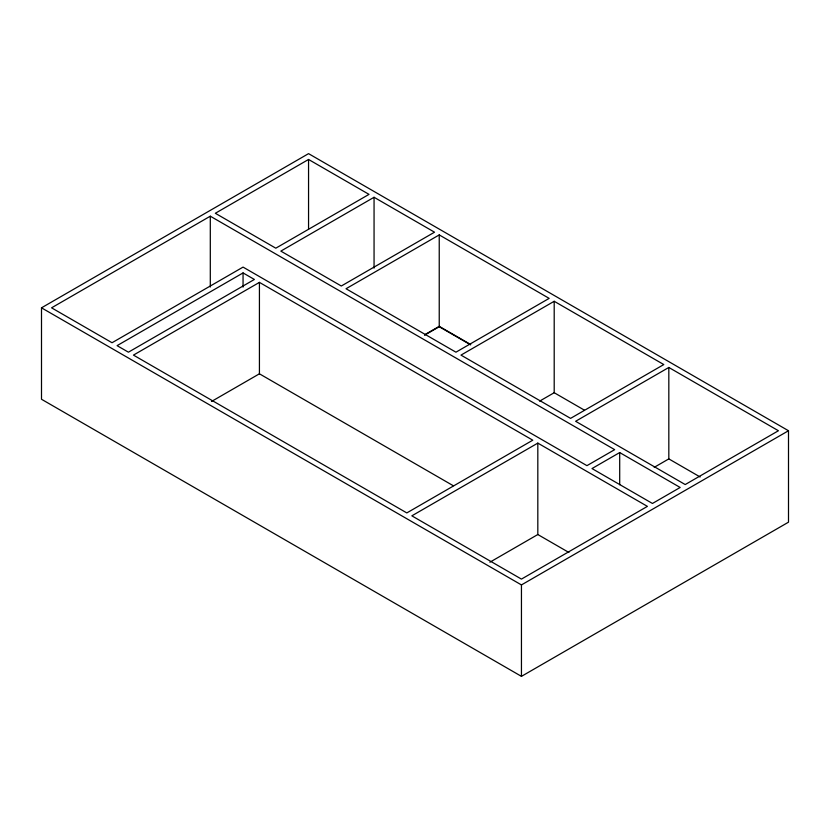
<?xml version="1.0" encoding="UTF-8"?>
<svg xmlns="http://www.w3.org/2000/svg" width="830" height="830" viewBox="0 0 830 830"><rect width="100%" height="100%" fill="white"/><g stroke="black" fill="none" stroke-linecap="round" stroke-linejoin="round"><path stroke-width="1.25" d="M41.5 307.826L308.553 153.643L788.5 430.739L788.5 522.174L521.448 676.357L41.5 399.261L41.5 307.826L521.448 584.922L788.5 430.739M210.301 216.194L51.574 307.826L112.04 342.738L243.055 267.104L586.945 465.651L614.667 449.653L210.301 216.194L210.301 287.014M308.553 159.464L215.333 213.279L275.799 248.191L369.018 194.376L308.553 159.464L308.553 229.007M243.055 272.925L117.082 345.643L128.422 352.19L254.385 279.461L243.055 272.925L243.055 287.087M374.06 197.281L280.841 251.106L341.306 286.008L434.526 232.193L374.06 197.281L374.06 268.111M259.427 282.376L133.454 355.105L406.814 512.919L532.777 440.19L259.427 282.376L259.427 373.801L453.242 485.706M439.236 234.911L346.027 288.736L455.94 352.19L549.159 298.375L439.236 234.911L439.236 326.719L470.641 344.855M211.494 401.481L259.427 373.801M424.638 334.77L439.236 326.346L470.641 344.481M424.638 335.144L439.236 326.719M554.201 301.28L460.982 355.105L570.573 418.372L663.793 364.557L554.201 301.28L554.201 392.714L584.393 410.145M539.593 401.139L554.201 392.714M537.819 443.106L411.846 515.835L521.448 579.101L647.41 506.373L537.819 443.106L537.819 534.53L489.887 562.211M668.824 367.462L575.615 421.287L685.207 484.554L778.426 430.739L668.824 367.462L668.824 458.897L700.136 476.98M619.699 452.558L591.987 468.556L652.453 503.468L680.164 487.469L619.699 452.558L619.699 484.751M654.227 467.332L668.824 458.897M537.819 534.53L568.892 552.469M521.448 584.922L521.448 676.357"/></g></svg>
